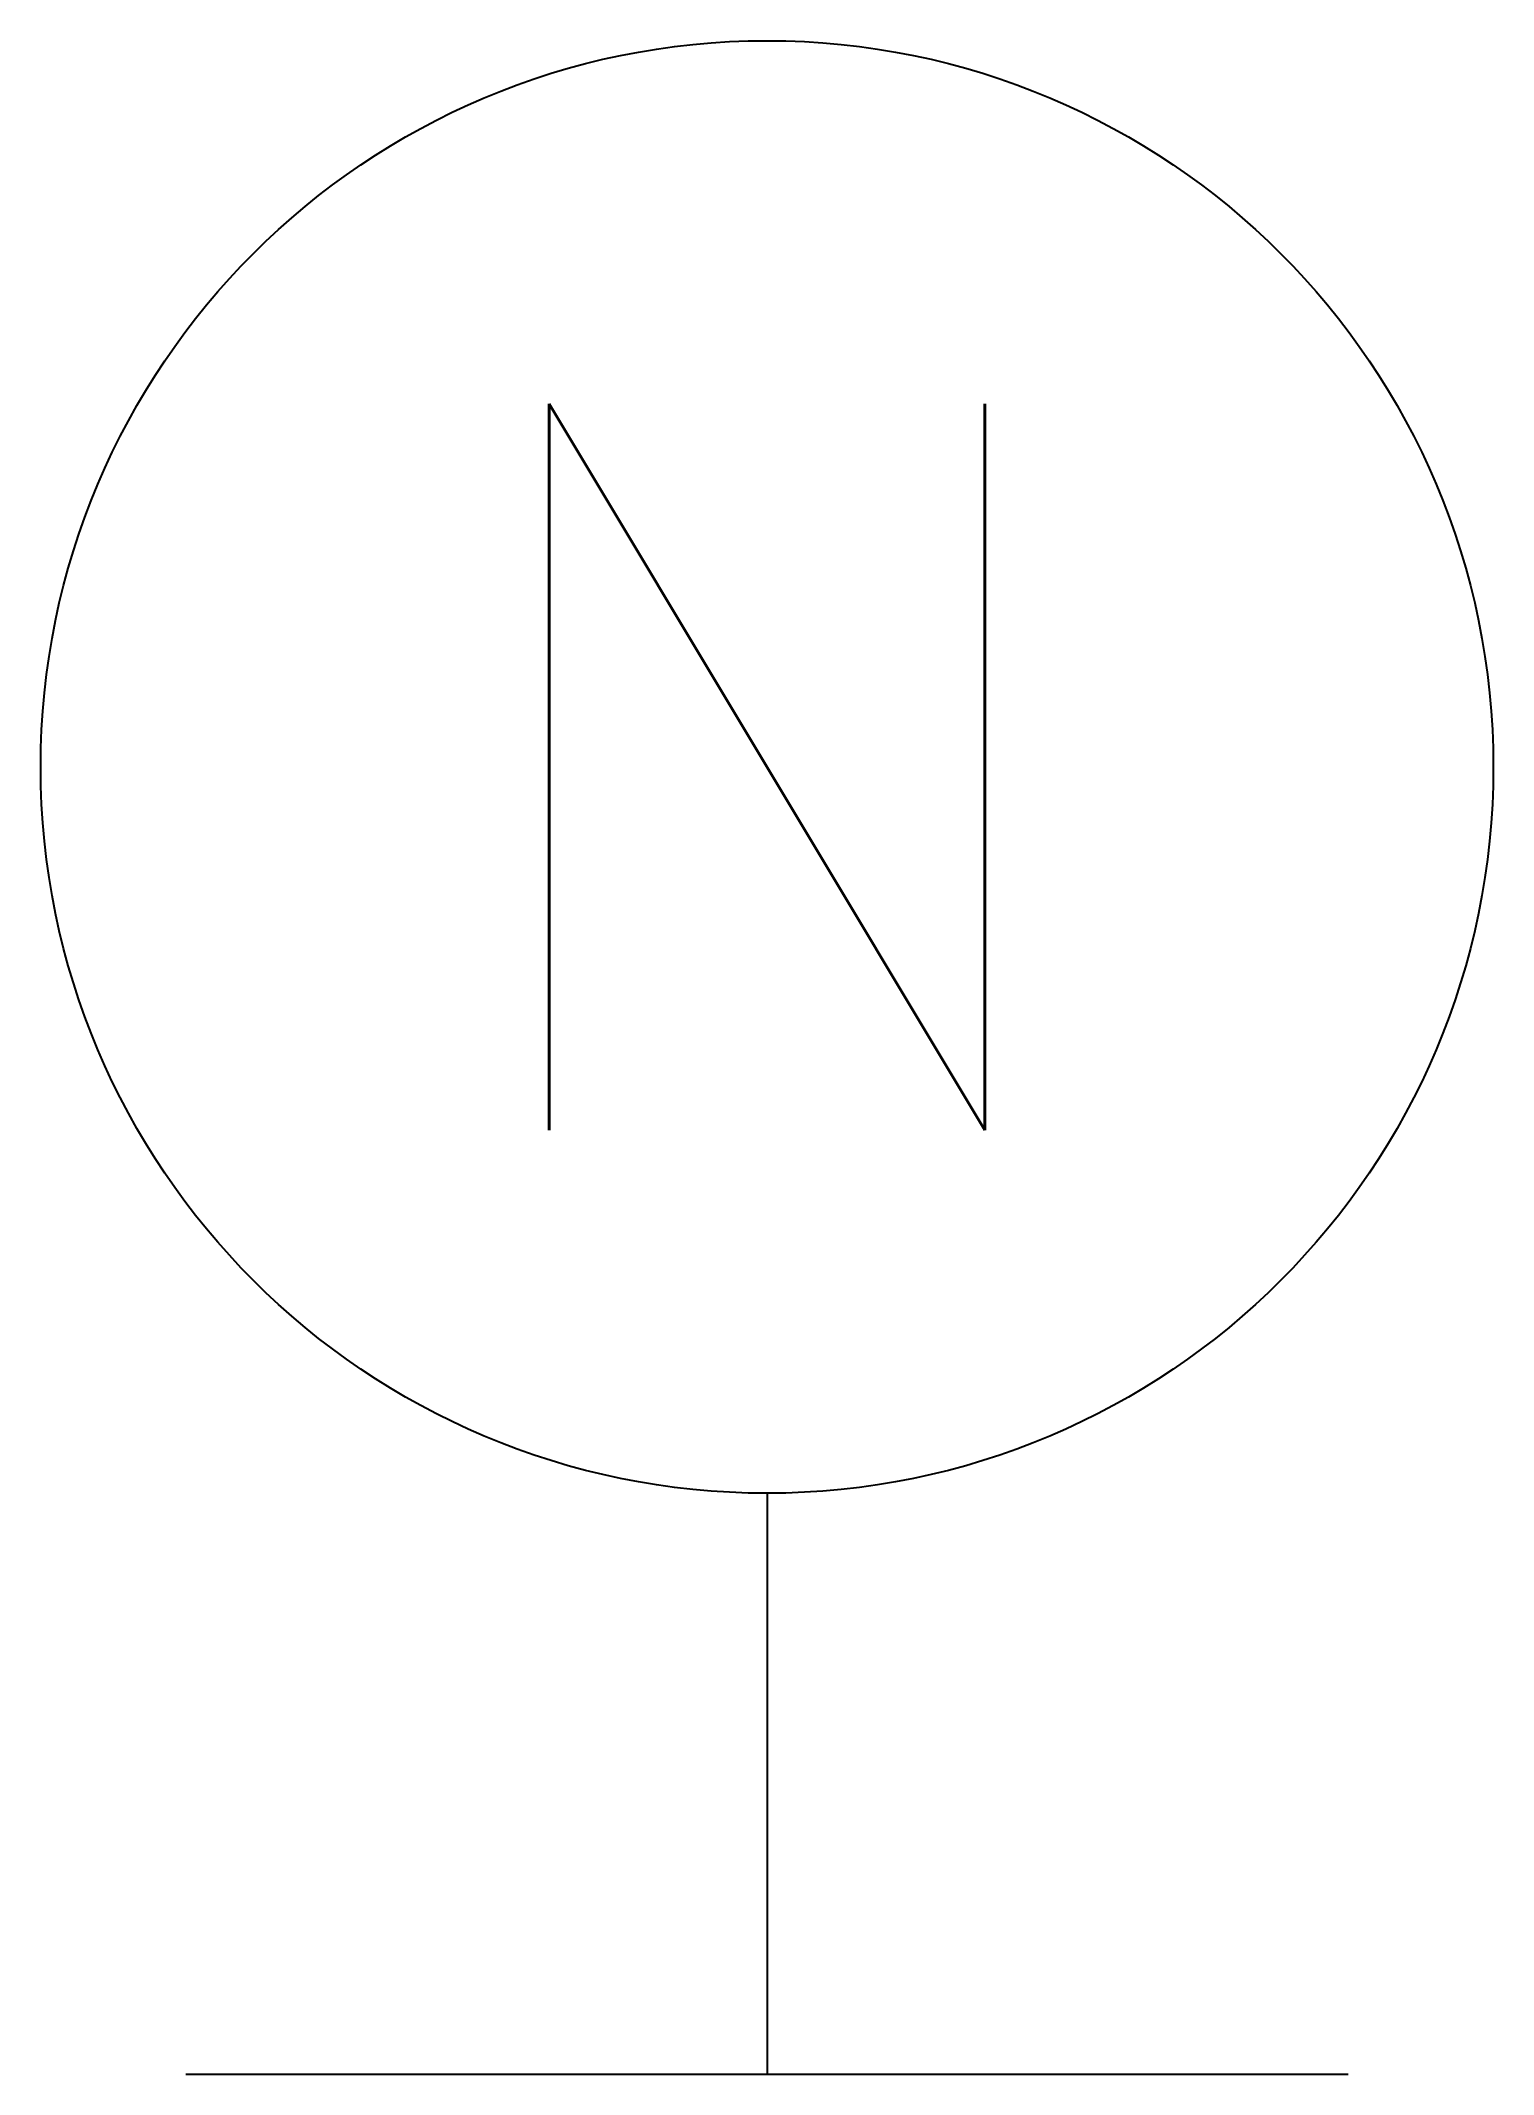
# Model space of a CAD drawing. Header units: millimetres. Extents: x -2935.619 to -2935.202, y 3731.73 to 3732.313.
import ezdxf
from ezdxf.enums import TextEntityAlignment as Align

# ---------------------------------------------------------------- set-up
doc = ezdxf.new("R2010")
doc.units = ezdxf.units.MM
doc.header["$LTSCALE"] = 10
doc.layers.add('Ele_diagramas', color=2, linetype='Continuous')
doc.styles.add('T25', font='romans.shx', dxfattribs={"height": 0.25})

msp = doc.modelspace()

# ---------------------------------------------------------------- linework, layer by layer
at = {"layer": 'Ele_diagramas', "color": 3}
for p, q in [((-2935.4104, 3731.89647), (-2935.4104, 3731.72981)), ((-2935.57707, 3731.72981), (-2935.24373, 3731.72981))]:
    msp.add_line(p, q, dxfattribs=at)
at = {"layer": 'Ele_diagramas', "color": 2}
msp.add_circle((-2935.4104, 3732.10481), 0.20833, dxfattribs=at)

# ---------------------------------------------------------------- texts
at = {"layer": 'Ele_diagramas', "color": 4, "style": 'T25'}
msp.add_text('N', height=0.20833, dxfattribs=at).set_placement((-2935.4104, 3732.10481), align=Align.MIDDLE)

doc.saveas('drawing.dxf')
